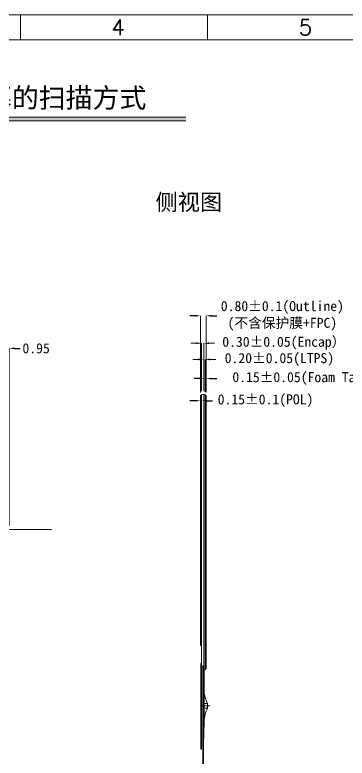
# Model space of a CAD drawing. Header units: millimetres. Extents: x 1134 to 2594, y -9 to 655.
# Drawn here: x 2028.1 to 2077.6, y 543.4 to 654.4 of the extents above; entities that cross this region are included whole.
import ezdxf
from ezdxf.lldxf.tags import DXFTag

# ---------------------------------------------------------------- set-up
doc = ezdxf.new("R2010")
doc.units = ezdxf.units.MM
doc.layers.get('Defpoints').update_dxf_attribs({"lineweight": 5})
for name, color, linetype, lineweight in [('COF', 4, 'Continuous', 5), ('DIM', 3, 'Continuous', 5), ('Encap', 210, 'Continuous', 5), ('ITO', 2, 'Continuous', 5), ('MFPC', 50, 'Continuous', 5), ('POL', 202, 'Continuous', 5), ('TAPE-Form', 32, 'Continuous', 5), ('TFPC', 50, 'Continuous', 5), ('图框', 7, 'Continuous', 5)]:
    doc.layers.add(name, color=color, linetype=linetype, lineweight=lineweight)
doc.styles.add('RD', font='ROMAND.shx', dxfattribs={"width": 0.8})
doc.styles.add('REX', font='')
doc.styles.get("Standard").update_dxf_attribs({"font": 'txt', "bigfont": 'gbcbig.shx'})
doc.styles.get('REX').set_extended_font_data('STXihei')
tags = doc.linetypes.add('CENTER', pattern=[0.6, 0.375, -0.075, 0.075, -0.075]).pattern_tags.tags
tags[10:11] = [DXFTag(74, 4), DXFTag(75, 0), DXFTag(340, '0'), DXFTag(46, 1.0), DXFTag(50, 0.0), DXFTag(44, 0.0), DXFTag(45, 0.0)]
tags[8:9] = [DXFTag(74, 4), DXFTag(75, 0), DXFTag(340, '0'), DXFTag(46, 1.0), DXFTag(50, 0.0), DXFTag(44, 0.0), DXFTag(45, 0.0)]
tags[6:7] = [DXFTag(74, 4), DXFTag(75, 0), DXFTag(340, '0'), DXFTag(46, 1.0), DXFTag(50, 0.0), DXFTag(44, 0.0), DXFTag(45, 0.0)]
tags[4:5] = [DXFTag(74, 4), DXFTag(75, 0), DXFTag(340, '0'), DXFTag(46, 1.0), DXFTag(50, 0.0), DXFTag(44, 0.0), DXFTag(45, 0.0)]
doc.dimstyles.new('DIM', dxfattribs={"dimtxt": 0.8, "dimasz": 0.8, "dimexe": 0, "dimexo": 0.5, "dimgap": 0.11, "dimtad": 0, "dimzin": 1, "dimdsep": 46, "dimtxsty": 'RD', "dimcen": 0, "dimclrd": 256, "dimclre": 256, "dimclrt": 256, "dimadec": 0, "dimazin": 0, "dimtm": 1e-09, "dimtfac": 1, "dimtofl": 0, "dimtmove": 0, "dimatfit": 3, "dimfxl": 1, "dimlwe": -1, "dimarcsym": 0})

# ---------------------------------------------------------------- blocks, each defined once
blk = doc.blocks.new('R214MAK-001-PNL-V01-B')
at = {"layer": 'Encap', "lineweight": 5}
for p, q in [((3.67, -52.05), (3.67, -11.53)), ((3.67, -11.53), (3.97, -11.53)), ((3.97, -52.05), (3.67, -52.05))]:
    blk.add_line(p, q, dxfattribs=at)
at = {"layer": 'ITO', "lineweight": 5}
for p, q in [((3.97, -11.53), (3.97, -52.62)), ((4.17, -11.53), (3.97, -11.53)), ((4.17, -52.62), (4.17, -11.53)), ((3.97, -52.62), (4.17, -52.62))]:
    blk.add_line(p, q, dxfattribs=at)
blk = doc.blocks.new('*D79')
at = {"layer": 'Defpoints', "color": 0, "lineweight": 5}
for p in [(2056.23, 605.36), (2055.93, 597.7), (2056.23, 597.7)]:
    blk.add_point(p, dxfattribs=at)
at = {"layer": 'DIM', "linetype": 'ByBlock', "lineweight": 5}
for p, q in [((2055.13, 605.36), (2054.33, 605.36)), ((2055.93, 598.2), (2055.93, 605.36)), ((2056.23, 598.2), (2056.23, 605.36)), ((2057.03, 605.36), (2057.83, 605.36))]:
    blk.add_line(p, q, dxfattribs=at)
at = {"layer": 'DIM', "lineweight": 5}
for points in [[(2055.13, 605.49), (2055.13, 605.23), (2055.93, 605.36)], [(2057.03, 605.49), (2057.03, 605.23), (2056.23, 605.36)]]:
    blk.add_solid(points, dxfattribs=at)
at = {"layer": 'DIM', "lineweight": 5, "insert": (2068.19, 605.36), "char_height": 1.5, "attachment_point": 5, "style": 'REX'}
blk.add_mtext('0.30±0.05(Encap）', dxfattribs=at)
blk = doc.blocks.new('*D80')
at = {"layer": 'Defpoints', "color": 0, "lineweight": 5}
for p in [(2056.43, 602.94), (2056.23, 597.7), (2056.43, 597.7)]:
    blk.add_point(p, dxfattribs=at)
at = {"layer": 'DIM', "linetype": 'ByBlock', "lineweight": 5}
for p, q in [((2055.43, 602.94), (2054.63, 602.94)), ((2056.23, 598.2), (2056.23, 602.94)), ((2056.43, 598.2), (2056.43, 602.94)), ((2057.23, 602.94), (2058.03, 602.94))]:
    blk.add_line(p, q, dxfattribs=at)
at = {"layer": 'DIM', "lineweight": 5}
for points in [[(2055.43, 603.07), (2055.43, 602.8), (2056.23, 602.94)], [(2057.23, 603.07), (2057.23, 602.8), (2056.43, 602.94)]]:
    blk.add_solid(points, dxfattribs=at)
at = {"layer": 'DIM', "lineweight": 5, "insert": (2067.53, 602.94), "char_height": 1.5, "attachment_point": 5, "style": 'REX'}
blk.add_mtext('0.20±0.05(LTPS)', dxfattribs=at)
blk = doc.blocks.new('*D70')
at = {"layer": 'Defpoints', "color": 0, "lineweight": 5}
for p in [(2027.23, 604.59), (2026.28, 577.58), (2027.23, 577.58)]:
    blk.add_point(p, dxfattribs=at)
at = {"layer": 'DIM', "lineweight": -2}
for p, q in [((2025.48, 604.59), (2024.68, 604.59)), ((2028.03, 604.59), (2028.83, 604.59))]:
    blk.add_line(p, q, dxfattribs=at)
at = {"layer": 'DIM'}
for p, q in [((2026.28, 578.08), (2026.28, 604.59)), ((2027.23, 578.08), (2027.23, 604.59))]:
    blk.add_line(p, q, dxfattribs=at)
at = {"layer": 'DIM', "lineweight": 5}
for points in [[(2025.48, 604.73), (2025.48, 604.46), (2026.28, 604.59)], [(2028.03, 604.73), (2028.03, 604.46), (2027.23, 604.59)]]:
    blk.add_solid(points, dxfattribs=at)
at = {"layer": 'DIM', "lineweight": 5, "insert": (2031.23, 604.59), "char_height": 1.5, "attachment_point": 5, "style": 'REX'}
blk.add_mtext('0.95', dxfattribs=at)
blk = doc.blocks.new('*D74')
at = {"layer": 'Defpoints', "color": 0, "lineweight": 5}
for p in [(2056.58, 609.45), (2055.78, 597.49), (2056.58, 597.55)]:
    blk.add_point(p, dxfattribs=at)
at = {"layer": 'DIM', "lineweight": -2}
for p, q in [((2054.98, 609.45), (2054.18, 609.45)), ((2057.38, 609.45), (2058.18, 609.45))]:
    blk.add_line(p, q, dxfattribs=at)
at = {"layer": 'DIM'}
for p, q in [((2055.78, 597.99), (2055.78, 609.45)), ((2056.58, 598.05), (2056.58, 609.45))]:
    blk.add_line(p, q, dxfattribs=at)
at = {"layer": 'DIM', "lineweight": 5}
for points in [[(2054.98, 609.59), (2054.98, 609.32), (2055.78, 609.45)], [(2057.38, 609.59), (2057.38, 609.32), (2056.58, 609.45)]]:
    blk.add_solid(points, dxfattribs=at)
at = {"layer": 'DIM', "lineweight": 5, "insert": (2067.97, 609.45), "char_height": 1.5, "attachment_point": 5, "style": 'REX'}
blk.add_mtext('\\A1;0.80±0.1{\\A0;(Outline)\\P(不含保护膜+FPC)}', dxfattribs=at)
blk = doc.blocks.new('*D75')
at = {"layer": 'Defpoints', "color": 0, "lineweight": 5}
for p in [(2055.78, 596.78), (2055.93, 596.78), (2055.93, 596.78)]:
    blk.add_point(p, dxfattribs=at)
at = {"layer": 'DIM'}
for p, q in [((2055.78, 597.28), (2055.78, 596.78)), ((2055.93, 597.28), (2055.93, 596.78))]:
    blk.add_line(p, q, dxfattribs=at)
at = {"layer": 'DIM', "lineweight": -2}
for p, q in [((2054.98, 596.78), (2054.18, 596.78)), ((2056.73, 596.78), (2057.53, 596.78))]:
    blk.add_line(p, q, dxfattribs=at)
at = {"layer": 'DIM', "lineweight": 5}
for points in [[(2054.98, 596.91), (2054.98, 596.65), (2055.78, 596.78)], [(2056.73, 596.91), (2056.73, 596.65), (2055.93, 596.78)]]:
    blk.add_solid(points, dxfattribs=at)
at = {"layer": 'DIM', "lineweight": 5, "insert": (2065.46, 596.78), "char_height": 1.5, "attachment_point": 5, "style": 'REX'}
blk.add_mtext('\\A1;0.15±0.1(POL)', dxfattribs=at)
blk = doc.blocks.new('*D76')
at = {"layer": 'Defpoints', "color": 0, "lineweight": 5}
for p in [(2056.43, 600.08), (2056.43, 597.55), (2056.58, 597.55)]:
    blk.add_point(p, dxfattribs=at)
at = {"layer": 'DIM', "lineweight": -2}
for p, q in [((2055.63, 600.08), (2054.83, 600.08)), ((2057.38, 600.08), (2058.18, 600.08))]:
    blk.add_line(p, q, dxfattribs=at)
at = {"layer": 'DIM'}
for p, q in [((2056.43, 598.05), (2056.43, 600.08)), ((2056.58, 598.05), (2056.58, 600.08))]:
    blk.add_line(p, q, dxfattribs=at)
at = {"layer": 'DIM', "lineweight": 5}
for points in [[(2055.63, 600.21), (2055.63, 599.95), (2056.43, 600.08)], [(2057.38, 600.21), (2057.38, 599.95), (2056.58, 600.08)]]:
    blk.add_solid(points, dxfattribs=at)
at = {"layer": 'DIM', "lineweight": 5, "insert": (2071.22, 600.08), "char_height": 1.5, "attachment_point": 5, "style": 'REX'}
blk.add_mtext('\\A1;0.15±0.05(Foam Tape)', dxfattribs=at)
blk = doc.blocks.new('R214MAK-002-COF-V01-B')
at = {"layer": 'COF'}
for points in [[(288.04, 582.51), (288.12, 582.51), (288.12, 571.73), (288.04, 571.73)], [(288.19, 576.91), (288.26, 576.91), (288.26, 576.95), (288.19, 576.95)], [(288.19, 576.4), (288.26, 576.4), (288.26, 576.36), (288.19, 576.36)]]:
    blk.add_lwpolyline(points, close=True, dxfattribs=at)
for points in [[(288.12, 576.9), (288.19, 576.9), (288.19, 582.51), (288.12, 582.51)], [(288.19, 577.25), (288.26, 577.25), (288.26, 581.96), (288.19, 581.96)], [(289.12, 576.69), (287.9, 576.69)], [(288.12, 576.41), (288.19, 576.41), (288.19, 571.88), (288.12, 571.88)], [(288.19, 576.14), (288.26, 576.14), (288.26, 573.53), (288.19, 573.53)]]:
    blk.add_lwpolyline(points, dxfattribs=at)
at = {"layer": 'COF', "color": 132}
for points in [[(288.76, 577.05, -0.079266), (288.26, 578.58)], [(288.26, 574.47, -0.109326), (288.76, 576.34)]]:
    blk.add_lwpolyline(points, format="xyb", dxfattribs=at)
at = {"layer": 'COF', "color": 1}
blk.add_lwpolyline([(288.26, 576.34), (288.76, 576.34), (288.76, 577.05), (288.26, 577.05)], close=True, dxfattribs=at)
blk = doc.blocks.new('R214MAK-001-MFPC-V01-B')
at = {"layer": 'MFPC', "color": 1}
blk.add_lwpolyline([(1804.66, 549.52), (1804.76, 549.52), (1804.76, 496.41), (1804.66, 496.41)], close=True, dxfattribs=at)
blk = doc.blocks.new('R214MAK-001-TFPC-V01-B')
at = {"layer": 'TFPC', "color": 1, "lineweight": 5}
blk.add_lwpolyline([(1804.46, 558.49), (1804.36, 558.49), (1804.36, 545.66), (1804.46, 545.66)], close=True, dxfattribs=at)
blk = doc.blocks.new('R214MAK-001-FOM-V01-B')
at = {"layer": 'TAPE-Form', "lineweight": 5}
for p, q in [((945.56, 598.43), (945.56, 557.64)), ((945.71, 598.43), (945.56, 598.43)), ((945.71, 557.64), (945.71, 598.43)), ((945.56, 557.64), (945.71, 557.64))]:
    blk.add_line(p, q, dxfattribs=at)

msp = doc.modelspace()

# ---------------------------------------------------------------- hatches: boundary and pattern name
at = {"layer": 'DIM', "lineweight": 5}
h = msp.add_hatch(color=2, dxfattribs=at)
h.dxf.hatch_style = 1
h.paths.add_polyline_path([(2053.407, 638.546), (2053.407, 639.091), (2006.927, 639.091), (2006.927, 638.546)])
h = msp.add_hatch(color=2, dxfattribs=at)
h.dxf.hatch_style = 1
h.paths.add_polyline_path([(2053.579, 638.546), (2053.579, 639.091), (2007.099, 639.091), (2007.099, 638.546)])

# ---------------------------------------------------------------- linework, layer by layer
at = {"layer": 'DIM', "color": 2, "lineweight": 5}
for p, q in [((2053.407, 639.091), (2006.927, 639.091)), ((2053.579, 639.091), (2007.099, 639.091)), ((2006.927, 638.546), (2053.407, 638.546)), ((2007.099, 638.546), (2053.579, 638.546))]:
    msp.add_line(p, q, dxfattribs=at)
at = {"layer": 'ITO', "color": 1, "linetype": 'CENTER', "lineweight": 5}
msp.add_line((1980.662, 577.576), (2033.511, 577.576), dxfattribs=at)
at = {"layer": 'POL'}
msp.add_lwpolyline([(2055.929, 560.215), (2055.779, 560.215), (2055.779, 597.551), (2055.929, 597.551)], close=True, dxfattribs=at)
at = {"layer": '图框', "color": 7, "linetype": 'ByBlock', "lineweight": 5, "ltscale": 0.55}
for p, q in [((2028.892, 650.646), (2028.892, 654.37)), ((2056.822, 650.646), (2056.822, 654.37)), ((1945.101, 650.646), (2224.403, 650.646))]:
    msp.add_line(p, q, dxfattribs=at)
msp.add_lwpolyline([(1941.376, 654.37), (2228.128, 654.37), (2228.128, 451.381), (1941.376, 451.381)], close=True, dxfattribs=at)

# ---------------------------------------------------------------- block references
at = {"layer": 'DIM', "lineweight": 5}
for name, p in [('R214MAK-001-FOM-V01-B', (1110.871, -0.875)), ('R214MAK-001-TFPC-V01-B', (251.467, -0.875)), ('R214MAK-002-COF-V01-B', (1768.041, -25.47)), ('R214MAK-001-MFPC-V01-B', (251.467, -0.875))]:
    msp.add_blockref(name, p, dxfattribs=at)
at = {"layer": 'Encap', "lineweight": 5}
msp.add_blockref('R214MAK-001-PNL-V01-B', (2052.259, 609.226), dxfattribs=at)

# ---------------------------------------------------------------- texts
at = {"layer": 'DIM', "color": 2, "lineweight": 5, "insert": (2009.571, 643.457), "char_height": 2.94053, "width": 41.39485, "attachment_point": 1}
msp.add_mtext('{\\fSimSun|b0|i0|c134|p2; 注意屏幕的扫描方式}', dxfattribs=at)
at = {"layer": '图框', "color": 7, "linetype": 'ByBlock', "lineweight": 5, "ltscale": 0.55, "char_height": 2.328, "width": 3.96258, "attachment_point": 1}
for s, insert in [('4', (2042.473, 653.669)), ('5', (2070.404, 653.669))]:
    msp.add_mtext(s, dxfattribs=dict(at, insert=insert))
at = {"layer": '图框', "color": 1, "lineweight": 5, "insert": (2049.049, 627.633), "char_height": 2.43019, "width": 22.62382, "attachment_point": 1}
msp.add_mtext('{\\fSimSun|b0|i0|c134|p2;侧视图}', dxfattribs=at)

# ---------------------------------------------------------------- dimensions: what is measured, and where the dimension line sits
at = {"layer": 'DIM', "lineweight": 5}
for base, p1, p2, text, override, picture, middle in [((2056.579, 609.454), (2055.779, 597.493), (2056.579, 597.551), '<>{\\A0;(Outline)\\P(不含保护膜+FPC)}', {"dimtxt": 1.5, "dimgap": 0.11, "dimtxsty": 'REX', "dimtol": 1, "dimlim": 0, "dimtp": 0.1, "dimtm": 0.1, "dimtfac": 1, "dimtdec": 3, "dimfxl": 0.8, "dimtolj": 1, "dimarcsym": 1}, '*D74', (2067.968, 609.454)), ((2056.229, 605.36), (2055.929, 597.701), (2056.229, 597.701), '<>(Encap）', {"dimtxt": 1.5, "dimgap": 0.11, "dimtxsty": 'REX', "dimtol": 1, "dimlim": 0, "dimtp": 0.05, "dimtm": 0.05, "dimfxl": 1.25, "dimlwd": 5, "dimlwe": 5, "dimarcsym": 1}, '*D79', (2068.19, 605.36)), ((2056.429, 602.936), (2056.229, 597.701), (2056.429, 597.701), '<>(LTPS)', {"dimtxt": 1.5, "dimgap": 0.11, "dimtxsty": 'REX', "dimtol": 1, "dimlim": 0, "dimtp": 0.05, "dimtm": 0.05, "dimfxl": 1.25, "dimlwd": 5, "dimlwe": 5, "dimarcsym": 1}, '*D80', (2067.532, 602.936)), ((2055.929, 596.78), (2055.779, 596.78), (2055.929, 596.78), '<>(POL)', {"dimtxt": 1.5, "dimgap": 0.11, "dimtxsty": 'REX', "dimtol": 1, "dimlim": 0, "dimtp": 0.1, "dimtm": 0.1, "dimtfac": 1, "dimtdec": 3, "dimfxl": 0.8, "dimtolj": 1, "dimarcsym": 1}, '*D75', (2065.461, 596.78))]:
    dim = msp.add_linear_dim(base=base, p1=p1, p2=p2, text=text, dimstyle='DIM', override=override, dxfattribs=at)
    dim.commit()
    dim.dimension.update_dxf_attribs({"geometry": picture, "text_midpoint": middle})
dim = msp.add_linear_dim(base=(2027.232, 604.593), p1=(2026.282, 577.576), p2=(2027.232, 577.576), dimstyle='DIM', override={"dimtxt": 1.5, "dimtxsty": 'REX'}, dxfattribs=at)
dim.commit()
dim.dimension.update_dxf_attribs({"geometry": '*D70', "text_midpoint": (2031.227, 604.593)})
dim = msp.add_linear_dim(base=(2056.429, 600.08), p1=(2056.579, 597.551), p2=(2056.429, 597.551), text='<>(Foam Tape)', dimstyle='DIM', override={"dimtxt": 1.5, "dimgap": 0.11, "dimtxsty": 'REX', "dimtol": 1, "dimlim": 0, "dimtp": 0.05, "dimtm": 0.05, "dimtfac": 1, "dimtdec": 3, "dimfxl": 0.8, "dimtolj": 1, "dimarcsym": 1}, dxfattribs=at)
dim.commit()
dim.dimension.update_dxf_attribs({"geometry": '*D76', "text_midpoint": (2071.218, 600.08), "dimtype": 160})

doc.saveas('drawing.dxf')
